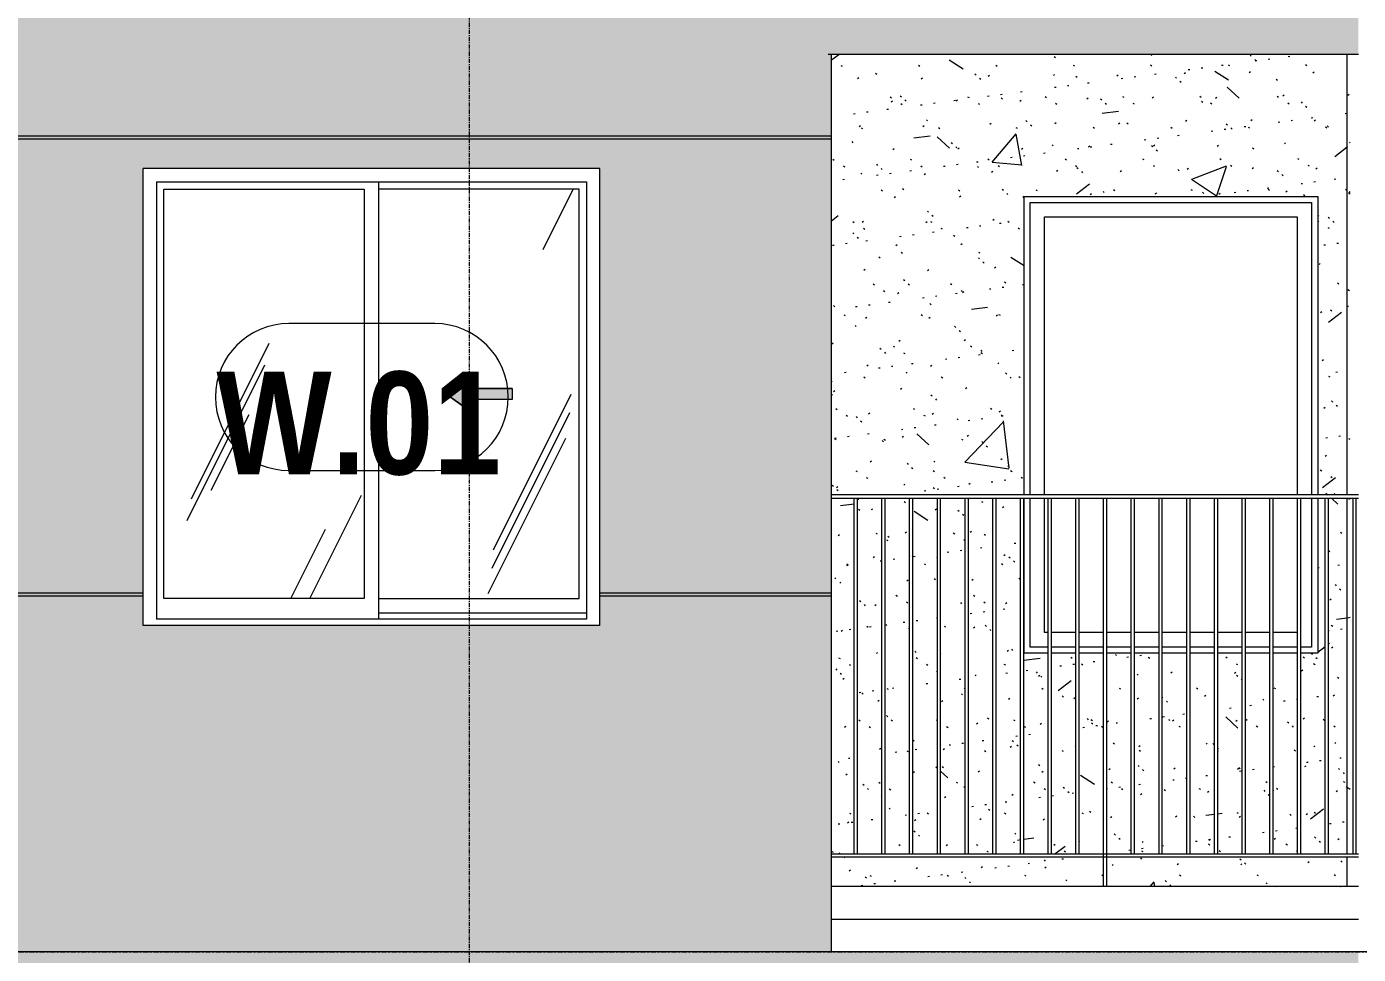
# Model space of a CAD drawing. Header units: millimetres. Extents: x 9199 to 175431, y -4466 to 35300.
# Drawn here: x 151344 to 155426, y 2192 to 5035 of the extents above; entities that cross this region are included whole.
import ezdxf

# ---------------------------------------------------------------- set-up
doc = ezdxf.new("R2010")
doc.units = ezdxf.units.MM
for name, pattern in [('1 NÉT CALL OUT', [6, 3, -3]), ('Centre', [31.75, 6.35, -4.7625, 15.875, -4.7625]), ('Grid Line', [22.225, 12.7, -3.175, 3.175, -3.175])]:
    doc.linetypes.add(name, pattern=pattern)
for name, color, linetype, lineweight in [('0-2', 250, 'Continuous', 5), ('A-DETL-GENF', 92, 'Continuous', 9), ('A-DETL-GENF-1', 92, '1 NÉT CALL OUT', 9), ('A-FLOR-HRAL-1', 253, 'Continuous', 9), ('A-FLOR-LEVL-2', 51, 'Centre', 9), ('A-GLAZ', 151, 'Continuous', 9), ('A-GLAZ-1', 253, 'Continuous', 9), ('A-GLAZ-2', 7, 'Continuous', 9), ('A-GLAZ-3', 7, '1 NÉT CALL OUT', 9), ('A-GLAZ-IDEN', 152, 'Continuous', 9), ('A-WALL', 113, 'Continuous', 9), ('A-WALL-1', 7, 'Continuous', 9), ('A-WALL-PATT-1', 9, 'Continuous', 9), ('A-WALL-PATT-2', 111, 'Continuous', 5), ('I-WALL-1', 7, 'Continuous', 9), ('S-BEAM-1', 7, 'Continuous', 9), ('S-GRID-1', 1, 'Grid Line', 9)]:
    doc.layers.add(name, color=color, linetype=linetype, lineweight=lineweight)
doc.styles.add('Arial_B_1', font='arialbd.ttf', dxfattribs={"width": 0.85, "height": 315})
pattern_1 = [(50, (-51555.6, 1200), (1093.104, -95.634), [114.3, -1257.3]), (355, (-51555.6, 1200), (-211.457, 1146.34), [91.44, -1005.84]), (100.451, (-51464.5, 1192), (881.656, 1050.7), [97.14, -1068.54]), (46.184, (-51555.6, 1504.8), (1626.475, -252.26), [171.45, -1885.95]), (96.636, (-51420, 1483.8), (1424.42, 1484.57), [145.71, -1602.81]), (351.184, (-51555.6, 1504.8), (1424.43, 1484.55), [137.16, -1508.76]), (21, (-51403.2, 1428.6), (909.686, -613.59), [114.3, -1257.3]), (326, (-51403.2, 1428.6), (370.81, 1105.13), [91.44, -1005.84]), (71.451, (-51327.4, 1377.5), (1280.503, 491.53), [97.14, -1068.54]), (37.5, (-51555.58, 1200), (18.5313, 507.33), [50.292, -943.356, 50.292, -970.788, -1009.65]), (37.5, (-51555.58, 1200), (18.5313, 507.33), [-2014.728, 50.292, -959.358]), (7.5, (-51555.6, 1200), (400.918, 601.084), [50.292, -531.876, 50.292, -920.496, -384.81]), (7.5, (-51555.6, 1200), (400.918, 601.084), [-1552.956, 50.292, -334.518]), (327.5, (-51895.43, 1200), (813.545, -34.374), [50.292, -330.708, 50.292, -1138.428, -1577.34]), (327.5, (-51895.43, 1200), (813.545, -34.374), [-1569.72, 50.292, -1527.048]), (317.5, (-52047.8, 1200), (888.775, 152.56), [50.292, -445.008, 50.292, -739.14, -1120.14]), (317.5, (-52047.8, 1200), (888.775, 152.56), [-1284.732, 50.292, -1069.848])]
pattern_2 = [(37.5, (-51555.58, 1200), (-4.79953, 146.8239), [5.029, -110.795, 5.029, -124.511, -123.825]), (37.5, (-51555.58, 1200), (-4.79953, 146.8239), [-245.364, 5.029, -118.796]), (7.5, (-51555.58, 1200), (134.8574, 215.0472), [5.029, -57.455, 5.029, -99.365, -40.005]), (7.5, (-51555.58, 1200), (134.8574, 215.0472), [-166.878, 5.029, -34.976]), (327.5, (-51649.3, 1200), (237.29776, 0.4316), [5.029, -33.071, 5.029, -132.131, -179.07]), (327.5, (-51649.3, 1200), (237.29776, 0.4316), [-175.26, 5.029, -174.041]), (317.5, (-51649.3, 1200), (229.067, 66.8792), [5.029, -14.021, 5.029, -84.887, -102.87]), (317.5, (-51649.3, 1200), (229.067, 66.8792), [-108.966, 5.029, -97.841])]
pattern_3 = [(63.435, (-49765.3, 1304.34), (-0.001, 1524.001), [532.46, -2875.3]), (63.435, (-51289.3, 1304.34), (-0.001, 1524.001), [532.46, -2875.3]), (63.435, (-49035.8, 1598.8), (-0.001, 1524), [532.46, -2875.3]), (63.435, (-50559.8, 1598.8), (-0.001, 1524.001), [532.46, -2875.3]), (63.435, (-49146.2, 1494.84), (-0.001, 1524), [532.46, -2875.3]), (63.435, (-50670.2, 1494.84), (-0.001, 1524.001), [532.46, -2875.3]), (63.435, (-49258.75, 2090.1), (-0.001, 1524), [258.8, -3148.965]), (63.435, (-50782.75, 2090.1), (-0.001, 1524.001), [258.8, -3148.965]), (63.435, (-49332.36, 1997.95), (-0.001, 1524), [532.46, -2875.3]), (63.435, (-50856.36, 1997.95), (-0.001, 1524.001), [532.46, -2875.3]), (63.435, (-49319.4, 2064.1), (-0.001, 1524), [532.46, -2875.3]), (63.435, (-50843.4, 2064.1), (-0.001, 1524.001), [532.46, -2875.3]), (63.435, (-49934.2, 1773.94), (-0.001, 1524.001), [532.46, -2875.3]), (63.435, (-51458.2, 1773.94), (-0.001, 1524.001), [532.46, -2875.3]), (63.435, (-49921.24, 1851.9), (-0.001, 1524.001), [532.46, -2875.3]), (63.435, (-51445.24, 1851.9), (-0.001, 1524.001), [532.46, -2875.3]), (63.435, (-49917.74, 1908.1), (-0.001, 1524.001), [532.46, -2875.3]), (63.435, (-51441.74, 1908.1), (-0.001, 1524.001), [532.46, -2875.3])]

# ---------------------------------------------------------------- blocks, each defined once
blk = doc.blocks.new('NCV_TKTC_KET CAU_rvt-2-TKCS_MẶT ĐỨNG HƯỚNG TÂY')
at = {"layer": 'S-BEAM-1'}
blk.add_line((-27326.9, 2300), (-25711.9, 2300), dxfattribs=at)
blk = doc.blocks.new('M_Fixed - 900 x 1400-553215-TKCS_MẶT ĐỨNG HƯỚNG TÂY')
at = {"layer": 'A-GLAZ-2'}
for p, q in [((-26717.9, 4496), (-25855.9, 4496)), ((-26717.9, 3600), (-26717.9, 4496)), ((-25855.9, 4496), (-25855.9, 3600)), ((-26673.9, 4452), (-25899.9, 4452)), ((-26673.9, 3600), (-26673.9, 4452)), ((-25899.9, 4452), (-25899.9, 3600)), ((-26717.9, 3134), (-26717.9, 3590)), ((-26673.9, 3178), (-26673.9, 3590)), ((-25899.9, 3590), (-25899.9, 3178)), ((-25855.9, 3590), (-25855.9, 3134)), ((-26662.9, 3178), (-26673.9, 3178)), ((-26577.9, 3178), (-26652.9, 3178)), ((-26493, 3178), (-26567.9, 3178)), ((-26408, 3178), (-26483, 3178)), ((-26323.1, 3178), (-26398, 3178)), ((-26238.2, 3178), (-26313.1, 3178)), ((-26153.2, 3178), (-26228.2, 3178)), ((-26068.3, 3178), (-26143.2, 3178)), ((-25983.3, 3178), (-26058.3, 3178)), ((-25899.9, 3178), (-25973.3, 3178)), ((-26662.9, 3134), (-26717.9, 3134)), ((-26577.9, 3134), (-26652.9, 3134)), ((-26493, 3134), (-26567.9, 3134)), ((-26408, 3134), (-26483, 3134)), ((-26323.1, 3134), (-26398, 3134)), ((-26238.2, 3134), (-26313.1, 3134)), ((-26153.2, 3134), (-26228.2, 3134)), ((-26068.3, 3134), (-26143.2, 3134)), ((-25983.3, 3134), (-26058.3, 3134)), ((-25898.4, 3134), (-25973.3, 3134)), ((-25855.9, 3134), (-25888.4, 3134))]:
    blk.add_line(p, q, dxfattribs=at)
blk = doc.blocks.new('Railing - 10mm-457212-TKCS_MẶT ĐỨNG HƯỚNG TÂY')
at = {"layer": 'A-FLOR-HRAL-1'}
for p, q in [((-68226.4, 2500), (-68226.4, 3590)), ((-68216.4, 2500), (-68216.4, 3590))]:
    blk.add_line(p, q, dxfattribs=at)
blk = doc.blocks.new('Railing - 50 x 10mm-850639-TKCS_MẶT ĐỨNG HƯỚNG TÂY')
at = {"layer": 'A-FLOR-HRAL-1'}
for p, q in [((-68990.9, 2400), (-68990.9, 3590)), ((-68980.9, 3590), (-68990.9, 3590)), ((-68980.9, 2400), (-68980.9, 3590))]:
    blk.add_line(p, q, dxfattribs=at)
blk = doc.blocks.new('Railing - Railing-851334-TKCS_MẶT ĐỨNG HƯỚNG TÂY')
at = {"layer": 'A-FLOR-HRAL-1'}
for p, q in [((-27326.9, 2500), (-25711.9, 2500)), ((-25711.9, 2490), (-27326.9, 2490))]:
    blk.add_line(p, q, dxfattribs=at)
at = {"extrusion": (0, 0, -1), "zscale": -1}
for name, p in [('Railing - 10mm-457212-TKCS_MẶT ĐỨNG HƯỚNG TÂY', (95473.9, 0)), ('Railing - 10mm-457212-TKCS_MẶT ĐỨNG HƯỚNG TÂY', (95388.9, 0)), ('Railing - 10mm-457212-TKCS_MẶT ĐỨNG HƯỚNG TÂY', (95304, 0)), ('Railing - 10mm-457212-TKCS_MẶT ĐỨNG HƯỚNG TÂY', (95219.1, 0)), ('Railing - 10mm-457212-TKCS_MẶT ĐỨNG HƯỚNG TÂY', (95134.1, 0)), ('Railing - 10mm-457212-TKCS_MẶT ĐỨNG HƯỚNG TÂY', (95049.2, 0)), ('Railing - 10mm-457212-TKCS_MẶT ĐỨNG HƯỚNG TÂY', (94964.2, 0)), ('Railing - 10mm-457212-TKCS_MẶT ĐỨNG HƯỚNG TÂY', (94879.3, 0)), ('Railing - 10mm-457212-TKCS_MẶT ĐỨNG HƯỚNG TÂY', (94794.4, 0)), ('Railing - 50 x 10mm-850639-TKCS_MẶT ĐỨNG HƯỚNG TÂY', (95473.9, 0)), ('Railing - 10mm-457212-TKCS_MẶT ĐỨNG HƯỚNG TÂY', (94624.5, 0)), ('Railing - 10mm-457212-TKCS_MẶT ĐỨNG HƯỚNG TÂY', (94539.5, 0)), ('Railing - 10mm-457212-TKCS_MẶT ĐỨNG HƯỚNG TÂY', (94454.6, 0)), ('Railing - 10mm-457212-TKCS_MẶT ĐỨNG HƯỚNG TÂY', (94369.7, 0)), ('Railing - 10mm-457212-TKCS_MẶT ĐỨNG HƯỚNG TÂY', (94284.7, 0)), ('Railing - 10mm-457212-TKCS_MẶT ĐỨNG HƯỚNG TÂY', (94199.8, 0)), ('Railing - 10mm-457212-TKCS_MẶT ĐỨNG HƯỚNG TÂY', (94114.8, 0)), ('Railing - 10mm-457212-TKCS_MẶT ĐỨNG HƯỚNG TÂY', (94029.9, 0)), ('Railing - 10mm-457212-TKCS_MẶT ĐỨNG HƯỚNG TÂY', (93945, 0))]:
    blk.add_blockref(name, p, dxfattribs=at)
blk = doc.blocks.new('Top Rail Type - Top Rail_Internal_-851335-TKCS_MẶT ĐỨNG HƯỚNG TÂY')
at = {"layer": 'A-FLOR-HRAL-1'}
for p, q in [((-25711.9, 3600), (-27326.9, 3600)), ((-27326.9, 3590), (-25711.9, 3590))]:
    blk.add_line(p, q, dxfattribs=at)
blk = doc.blocks.new('NCV_TKTC_TANG 1_rvt-2-TKCS_MẶT ĐỨNG HƯỚNG TÂY')
at = {"layer": 'A-WALL-PATT-1'}
h = blk.add_hatch(dxfattribs=at)
h.set_pattern_fill('FP_19', color=256, style=0, pattern_type=2)
h.set_pattern_definition(pattern_1)
h.paths.add_polyline_path([(-25746.9, 2400), (-25747.5, 2490), (-26483, 2490), (-26483, 2400), (-25754.3, 2400)])
h.paths.add_polyline_path([(-26493, 2400), (-26493, 2490), (-27326.9, 2490), (-27326.9, 2400), (-26793, 2400)])
h.paths.add_polyline_path([(-26832.7, 2500), (-26832.7, 3590), (-26907.7, 3590), (-26907.7, 2500)])
h.paths.add_polyline_path([(-26822.7, 2500), (-26747.8, 2500), (-26747.8, 3590), (-26822.7, 3590), (-26822.7, 2989.2)])
h.paths.add_polyline_path([(-26917.7, 2500), (-26917.7, 3590), (-26992.6, 3590), (-26992.6, 2500)])
h.paths.add_polyline_path([(-26068.3, 2500), (-26068.3, 3115), (-26143.2, 3115), (-26143.2, 2500)])
h.paths.add_polyline_path([(-27261.8, 2500), (-27257.4, 2500), (-27257.4, 3590), (-27326.9, 3590), (-27326.9, 2500)])
h.paths.add_polyline_path([(-27002.6, 2500), (-27002.6, 3590), (-27077.6, 3590), (-27077.6, 2500)])
h.paths.add_polyline_path([(-27247.4, 2500), (-27172.5, 2500), (-27172.5, 3590), (-27247.4, 3590), (-27247.4, 2555.2)])
h.paths.add_polyline_path([(-27087.6, 2500), (-27087.6, 3590), (-27162.5, 3590), (-27162.5, 2500), (-27156.4, 2500)])
h.paths.add_polyline_path([(-25746.9, 2500), (-25746.9, 3590), (-25803.5, 3590), (-25803.5, 2500), (-25748, 2500)])
h.paths.add_polyline_path([(-26033.1, 2500), (-25983.3, 2500), (-25983.3, 3115), (-26058.3, 3115), (-26058.3, 2500)])
h.paths.add_polyline_path([(-25973.3, 2500), (-25898.4, 2500), (-25898.4, 3115), (-25973.3, 3115)])
h.paths.add_polyline_path([(-25888.4, 2500), (-25813.5, 2500), (-25813.5, 3590), (-25836.9, 3590), (-25836.9, 3115), (-25888.4, 3115)])
h.paths.add_polyline_path([(-26228.2, 2500), (-26153.2, 2500), (-26153.2, 3115), (-26228.2, 3115), (-26228.2, 2670.5)])
h.paths.add_polyline_path([(-26238.2, 2500), (-26238.2, 3115), (-26313.1, 3115), (-26313.1, 2500)])
h.paths.add_polyline_path([(-26737.8, 2500), (-26662.9, 2500), (-26662.9, 3115), (-26736.9, 3115), (-26737.8, 3113.7)])
h.paths.add_polyline_path([(-26652.9, 2500), (-26577.9, 2500), (-26577.9, 3115), (-26652.9, 3115), (-26652.9, 3041.5)])
h.paths.add_polyline_path([(-26567.9, 2500), (-26493, 2500), (-26493, 3115), (-26567.9, 3115), (-26567.9, 2967.3)])
h.paths.add_polyline_path([(-26483, 2500), (-26408, 2500), (-26408, 3115), (-26483, 3115), (-26483, 2893.1)])
h.paths.add_polyline_path([(-26398, 2500), (-26323.1, 2500), (-26323.1, 3115), (-26398, 3115), (-26398, 2818.9)])
h.paths.add_polyline_path([(-25836.9, 3600), (-25746.9, 3600), (-25746.9, 4950), (-27326.9, 4950), (-27326.9, 3600), (-26736.9, 3600), (-26736.9, 4515), (-25836.9, 4515)])
h = blk.add_hatch(dxfattribs=at)
h.set_pattern_fill('FP_20', color=256, style=0, pattern_type=2)
h.set_pattern_definition(pattern_2)
h.paths.add_polyline_path([(-25746.9, 2400), (-25747.5, 2490), (-26483, 2490), (-26483, 2400), (-25754.3, 2400)])
h.paths.add_polyline_path([(-26493, 2400), (-26493, 2490), (-27326.9, 2490), (-27326.9, 2400), (-26793, 2400)])
h.paths.add_polyline_path([(-26832.7, 2500), (-26832.7, 3590), (-26907.7, 3590), (-26907.7, 2500)])
h.paths.add_polyline_path([(-26822.7, 2500), (-26747.8, 2500), (-26747.8, 3590), (-26822.7, 3590), (-26822.7, 2989.2)])
h.paths.add_polyline_path([(-26917.7, 2500), (-26917.7, 3590), (-26992.6, 3590), (-26992.6, 2500)])
h.paths.add_polyline_path([(-26068.3, 2500), (-26068.3, 3115), (-26143.2, 3115), (-26143.2, 2500)])
h.paths.add_polyline_path([(-27261.8, 2500), (-27257.4, 2500), (-27257.4, 3590), (-27326.9, 3590), (-27326.9, 2500)])
h.paths.add_polyline_path([(-27002.6, 2500), (-27002.6, 3590), (-27077.6, 3590), (-27077.6, 2500)])
h.paths.add_polyline_path([(-27247.4, 2500), (-27172.5, 2500), (-27172.5, 3590), (-27247.4, 3590), (-27247.4, 2555.2)])
h.paths.add_polyline_path([(-27087.6, 2500), (-27087.6, 3590), (-27162.5, 3590), (-27162.5, 2500), (-27156.4, 2500)])
h.paths.add_polyline_path([(-25746.9, 2500), (-25746.9, 3590), (-25803.5, 3590), (-25803.5, 2500), (-25748, 2500)])
h.paths.add_polyline_path([(-26033.1, 2500), (-25983.3, 2500), (-25983.3, 3115), (-26058.3, 3115), (-26058.3, 2500)])
h.paths.add_polyline_path([(-25973.3, 2500), (-25898.4, 2500), (-25898.4, 3115), (-25973.3, 3115)])
h.paths.add_polyline_path([(-25888.4, 2500), (-25813.5, 2500), (-25813.5, 3590), (-25836.9, 3590), (-25836.9, 3115), (-25888.4, 3115)])
h.paths.add_polyline_path([(-26228.2, 2500), (-26153.2, 2500), (-26153.2, 3115), (-26228.2, 3115), (-26228.2, 2670.5)])
h.paths.add_polyline_path([(-26238.2, 2500), (-26238.2, 3115), (-26313.1, 3115), (-26313.1, 2500)])
h.paths.add_polyline_path([(-26737.8, 2500), (-26662.9, 2500), (-26662.9, 3115), (-26736.9, 3115), (-26737.8, 3113.7)])
h.paths.add_polyline_path([(-26652.9, 2500), (-26577.9, 2500), (-26577.9, 3115), (-26652.9, 3115), (-26652.9, 3041.5)])
h.paths.add_polyline_path([(-26567.9, 2500), (-26493, 2500), (-26493, 3115), (-26567.9, 3115), (-26567.9, 2967.3)])
h.paths.add_polyline_path([(-26483, 2500), (-26408, 2500), (-26408, 3115), (-26483, 3115), (-26483, 2893.1)])
h.paths.add_polyline_path([(-26398, 2500), (-26323.1, 2500), (-26323.1, 3115), (-26398, 3115), (-26398, 2818.9)])
h.paths.add_polyline_path([(-25836.9, 3600), (-25746.9, 3600), (-25746.9, 4950), (-27326.9, 4950), (-27326.9, 3600), (-26736.9, 3600), (-26736.9, 4515), (-25836.9, 4515)])
h = blk.add_hatch(dxfattribs=at)
h.set_pattern_fill('FP_19', color=256, style=0, pattern_type=2)
h.set_pattern_definition(pattern_1)
h.paths.add_polyline_path([(-25736.9, 2400), (-25736.9, 2490), (-25746.9, 2490), (-25746.9, 2400)])
h.paths.add_polyline_path([(-25746.9, 2500), (-25736.9, 2500), (-25736.9, 3590), (-25746.9, 3590), (-25746.9, 3428.4)])
h.paths.add_polyline_path([(-25746.9, 3600), (-25736.9, 3600), (-25736.9, 4950), (-25746.9, 4950), (-25746.9, 4524.4)])
h = blk.add_hatch(dxfattribs=at)
h.set_pattern_fill('FP_20', color=256, style=0, pattern_type=2)
h.set_pattern_definition(pattern_2)
h.paths.add_polyline_path([(-25736.9, 2400), (-25736.9, 2490), (-25746.9, 2490), (-25746.9, 2400)])
h.paths.add_polyline_path([(-25746.9, 2500), (-25736.9, 2500), (-25736.9, 3590), (-25746.9, 3590), (-25746.9, 3428.4)])
h.paths.add_polyline_path([(-25746.9, 3600), (-25736.9, 3600), (-25736.9, 4950), (-25746.9, 4950), (-25746.9, 4524.4)])
at = {"layer": 'A-WALL-1'}
blk.add_line((-25711.9, 2400), (-27326.9, 2400), dxfattribs=at)
at = {"layer": 'I-WALL-1'}
for p, q in [((-25746.9, 3600), (-25746.9, 4950)), ((-26736.9, 3600), (-26736.9, 4515)), ((-26736.9, 4515), (-25836.9, 4515)), ((-25836.9, 4515), (-25836.9, 3600)), ((-26736.9, 3115), (-26736.9, 3590)), ((-25836.9, 3590), (-25836.9, 3115)), ((-25746.9, 2500), (-25746.9, 3590)), ((-26662.9, 3115), (-26736.9, 3115)), ((-26577.9, 3115), (-26652.9, 3115)), ((-26493, 3115), (-26567.9, 3115)), ((-26408, 3115), (-26483, 3115)), ((-26323.1, 3115), (-26398, 3115)), ((-26238.2, 3115), (-26313.1, 3115)), ((-26153.2, 3115), (-26228.2, 3115)), ((-26068.3, 3115), (-26143.2, 3115)), ((-25983.3, 3115), (-26058.3, 3115)), ((-25898.4, 3115), (-25973.3, 3115)), ((-25836.9, 3115), (-25888.4, 3115)), ((-25746.9, 2400), (-25746.9, 2490))]:
    blk.add_line(p, q, dxfattribs=at)
at = {"layer": 'A-FLOR-HRAL-1'}
for name in ['Top Rail Type - Top Rail_Internal_-851335-TKCS_MẶT ĐỨNG HƯỚNG TÂY', 'Railing - Railing-851334-TKCS_MẶT ĐỨNG HƯỚNG TÂY']:
    blk.add_blockref(name, (0, 0), dxfattribs=at)
at = {"layer": 'A-GLAZ-1'}
blk.add_blockref('M_Fixed - 900 x 1400-553215-TKCS_MẶT ĐỨNG HƯỚNG TÂY', (0, 0), dxfattribs=at)
blk = doc.blocks.new('1_FAMILY RVT - W01-WxH 1400x1400xmm-V138-TKCS_MẶT ĐỨNG HƯỚNG TÂY')
at = {"layer": 'A-DETL-GENF-1'}
blk.add_hatch(color=256, dxfattribs=at).paths.add_polyline_path([(-28441.9, 3862.1), (-28441.9, 3892.6), (-28306.4, 3892.6), (-28306.4, 3926.5), (-28441.9, 3926.5), (-28441.9, 3957), (-28509.6, 3909.5)])
at = {"layer": 'A-GLAZ'}
h = blk.add_hatch(dxfattribs=at)
h.set_pattern_fill('FP_18', color=256, style=0, pattern_type=2)
h.set_pattern_definition(pattern_3)
h.paths.add_polyline_path([(-28759.6, 3282.6), (-28759.6, 4536.5), (-29373.9, 4536.5), (-29373.9, 3282.6)])
h = blk.add_hatch(dxfattribs=at)
h.set_pattern_fill('FP_18', color=256, style=0, pattern_type=2)
h.set_pattern_definition(pattern_3)
h.paths.add_polyline_path([(-28715.1, 3282.6), (-28100.9, 3282.6), (-28100.9, 4536.5), (-28715.1, 4536.5), (-28715.1, 3428.4)])
h.paths.add_polyline_path([(-28441.9, 3862.1), (-28509.6, 3909.5), (-28441.9, 3957), (-28441.9, 3926.5), (-28306.4, 3926.5), (-28306.4, 3892.6), (-28441.9, 3892.6)])
at = {"layer": 'A-DETL-GENF'}
for p, q in [((-28509.6, 3909.5), (-28441.9, 3957)), ((-28509.6, 3909.5), (-28441.9, 3957)), ((-28441.9, 3957), (-28441.9, 3926.5)), ((-28441.9, 3957), (-28441.9, 3926.5)), ((-28306.4, 3926.5), (-28441.9, 3926.5)), ((-28441.9, 3926.5), (-28306.4, 3926.5)), ((-28306.4, 3926.5), (-28306.4, 3892.6)), ((-28306.4, 3926.5), (-28306.4, 3892.6)), ((-28509.6, 3909.5), (-28441.9, 3862.1)), ((-28441.9, 3862.1), (-28509.6, 3909.5)), ((-28441.9, 3892.6), (-28441.9, 3862.1)), ((-28306.4, 3892.6), (-28441.9, 3892.6)), ((-28441.9, 3892.6), (-28441.9, 3862.1)), ((-28306.4, 3892.6), (-28441.9, 3892.6))]:
    blk.add_line(p, q, dxfattribs=at)
at = {"layer": 'A-GLAZ'}
for p, q in [((-28037.4, 4600), (-29437.4, 4600)), ((-29437.4, 3200), (-29437.4, 4600)), ((-28037.4, 3200), (-28037.4, 4600)), ((-29396.4, 4559.1), (-29396.4, 3219.1)), ((-29396.4, 4559.1), (-28078.3, 4559.1)), ((-29373.9, 4536.5), (-28759.6, 4536.5)), ((-29373.9, 3282.6), (-29373.9, 4536.5)), ((-28759.6, 4536.5), (-28759.6, 3282.6)), ((-28715.1, 3219.1), (-28715.1, 4559.1)), ((-28100.9, 4536.5), (-28715.1, 4536.5)), ((-28100.9, 3282.6), (-28100.9, 4536.5)), ((-28078.3, 4559.1), (-28078.3, 3219.1)), ((-28759.6, 3282.6), (-29373.9, 3282.6)), ((-28715.1, 3282.6), (-28100.9, 3282.6)), ((-28078.3, 3238.1), (-28715.1, 3238.1)), ((-28078.3, 3238.1), (-28715.1, 3238.1)), ((-28037.4, 3200), (-29437.4, 3200)), ((-28078.3, 3219.1), (-29396.4, 3219.1))]:
    blk.add_line(p, q, dxfattribs=at)
blk = doc.blocks.new('SSA-WINDOW TAG - 10-2062020-TKCS_MẶT ĐỨNG HƯỚNG TÂY')
at = {"layer": 'A-GLAZ-IDEN'}
for p, q in [((-74740.8, 10925), (-75188.4, 10925)), ((-75188.4, 10475), (-74740.8, 10475))]:
    blk.add_line(p, q, dxfattribs=at)
for centre, start, end in [((-75188.4, 10700), 90, 270), ((-74740.8, 10700), 270, 90)]:
    blk.add_arc(centre, 225, start, end, dxfattribs=at)

msp = doc.modelspace()

# ---------------------------------------------------------------- hatches: boundary and pattern name
at = {"layer": 'A-WALL-PATT-2'}
h = msp.add_hatch(color=256, dxfattribs=at)
h.paths.add_polyline_path([(152228.9, 2200), (153811.2, 2200), (153811.2, 3290), (153100.8, 3290), (153100.8, 3200), (151700.8, 3200), (151700.8, 3290), (150705.8, 3290), (150705.8, 2200), (151170.7, 2200)])
h.paths.add_polyline_path([(153811.2, 3300), (153811.2, 4690), (150705.8, 4690), (150705.8, 3300), (151700.8, 3300), (151700.8, 4600), (153100.8, 4600), (153100.8, 3300), (153287, 3300)])
h.paths.add_polyline_path([(150705.8, 4700), (153811.2, 4700), (153811.2, 4950), (153801.2, 4950), (153801.2, 5600), (150705.8, 5600)])
for points in [[(155426.2, 4950), (155426.2, 5600), (153801.2, 5600), (153801.2, 4950), (155403.4, 4950)], [(153801.2, 4690), (153811.2, 4690), (153811.2, 4700), (150705.8, 4700), (150705.8, 4690), (153287, 4690)], [(150705.8, 3290), (151700.8, 3290), (151700.8, 3300), (150705.8, 3300)], [(153100.8, 3290), (153811.2, 3290), (153811.2, 3300), (153100.8, 3300)]]:
    msp.add_hatch(color=256, dxfattribs=at).paths.add_polyline_path(points)
h = msp.add_hatch(color=256, dxfattribs=at)
h.paths.add_polyline_path([(147296.2, 600), (149351.2, 600), (149351.2, 1490), (147296.2, 1490), (147296.2, 700)])
h.paths.add_polyline_path([(147296.2, 1500), (149351.2, 1500), (149351.2, 1550), (155426.2, 1550), (155426.2, 2200), (147296.2, 2200)])

# ---------------------------------------------------------------- linework, layer by layer
at = {"layer": 'A-FLOR-LEVL-2'}
msp.add_line((96540.4, 2200), (171939.1, 2200), dxfattribs=at)
at = {"layer": 'A-WALL'}
for p, q in [((155426.2, 4950), (153801.2, 4950)), ((153811.2, 2200), (153811.2, 4950)), ((150500.8, 4700), (153811.2, 4700)), ((153811.2, 4690), (150500.8, 4690)), ((150500.8, 3300), (151700.8, 3300)), ((151700.8, 3290), (150500.8, 3290)), ((153100.8, 3300), (153811.2, 3300)), ((153811.2, 3290), (153100.8, 3290)), ((163911.2, 2200), (147291.2, 2200))]:
    msp.add_line(p, q, dxfattribs=at)
at = {"layer": 'S-GRID-1'}
msp.add_line((152701.2, 634.2), (152701.2, 30542.5), dxfattribs=at)

# ---------------------------------------------------------------- block references
at = {"layer": '0-2'}
for name in ['NCV_TKTC_KET CAU_rvt-2-TKCS_MẶT ĐỨNG HƯỚNG TÂY', 'NCV_TKTC_TANG 1_rvt-2-TKCS_MẶT ĐỨNG HƯỚNG TÂY']:
    msp.add_blockref(name, (181138.2, 0), dxfattribs=at)
at = {"layer": 'A-GLAZ-3'}
msp.add_blockref('1_FAMILY RVT - W01-WxH 1400x1400xmm-V138-TKCS_MẶT ĐỨNG HƯỚNG TÂY', (181138.2, 0), dxfattribs=at)
at = {"layer": 'A-GLAZ-IDEN'}
msp.add_blockref('SSA-WINDOW TAG - 10-2062020-TKCS_MẶT ĐỨNG HƯỚNG TÂY', (227336.1, -6800), dxfattribs=at)

# ---------------------------------------------------------------- texts
at = {"layer": 'A-GLAZ-IDEN', "insert": (152362.2, 3818.1), "char_height": 315, "width": 902.7, "attachment_point": 5, "line_spacing_factor": 0.936439, "style": 'Arial_B_1'}
msp.add_mtext('\\pt6.3756,12.7512,19.12365,25.49925,31.87485,38.25045,44.62605,50.9985,57.3741,63.7497,70.1253,76.5009,82.8765,89.24895,95.62455,102.00015,108.37575,114.75135,121.1238,127.4994,133.875,140.2506,146.6262,152.99865,159.37425,165.74985,172.12545,178.50105,184.8735,191.2491,197.6247,204.0003;W.01', dxfattribs=at)

doc.saveas('drawing.dxf')
